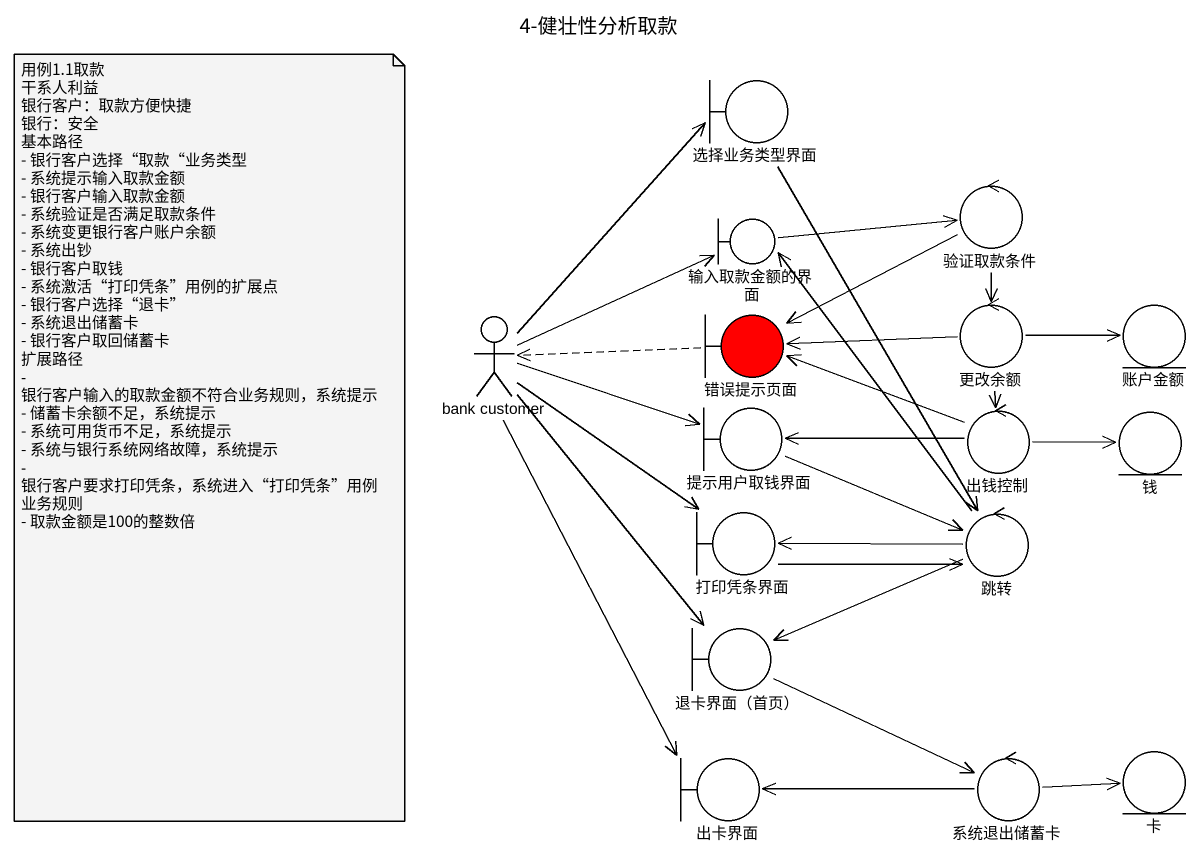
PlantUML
@startuml
title 4-健壮性分析取款
boundary 选择业务类型界面
control 验证取款条件
boundary 输入取款金额的界面
actor "bank customer" as bank_customer
boundary 错误提示页面 #FF0000
control 更改余额
entity 账户金额
boundary 提示用户取钱界面
control 出钱控制
entity 钱
boundary 打印凭条界面
control 跳转
boundary "退卡界面（首页）" as 退卡界面_首页
boundary 出卡界面
control 系统退出储蓄卡
entity 卡
选择业务类型界面 --> 跳转
验证取款条件 -left-> 错误提示页面
验证取款条件 --> 更改余额
输入取款金额的界面 -right-> 验证取款条件
bank_customer -up-> 选择业务类型界面
bank_customer -right-> 输入取款金额的界面
bank_customer -right-> 提示用户取钱界面
bank_customer --> 打印凭条界面
bank_customer --> 退卡界面_首页
bank_customer --> 出卡界面
错误提示页面 .left.> bank_customer
更改余额 -left-> 错误提示页面
更改余额 -right-> 账户金额
更改余额 --> 出钱控制
提示用户取钱界面 -right-> 跳转
出钱控制 -left-> 错误提示页面
出钱控制 -left-> 提示用户取钱界面
出钱控制 -right-> 钱
打印凭条界面 -right-> 跳转
跳转 -up-> 输入取款金额的界面
跳转 -left-> 打印凭条界面
跳转 -left-> 退卡界面_首页
退卡界面_首页 -right-> 系统退出储蓄卡
系统退出储蓄卡 -left-> 出卡界面
系统退出储蓄卡 -right-> 卡
note as N1
  用例1.1取款
  干系人利益
  银行客户：取款方便快捷
  银行：安全
  基本路径
  - 银行客户选择“取款“业务类型
  - 系统提示输入取款金额
  - 银行客户输入取款金额
  - 系统验证是否满足取款条件
  - 系统变更银行客户账户余额
  - 系统出钞
  - 银行客户取钱
  - 系统激活“打印凭条”用例的扩展点
  - 银行客户选择“退卡”
  - 系统退出储蓄卡
  - 银行客户取回储蓄卡
  扩展路径
  - 银行客户输入的取款金额不符合业务规则，系统提示
  - 储蓄卡余额不足，系统提示
  - 系统可用货币不足，系统提示
  - 系统与银行系统网络故障，系统提示
  - 银行客户要求打印凭条，系统进入“打印凭条”用例
  业务规则
  - 取款金额是100的整数倍
end note
@enduml
